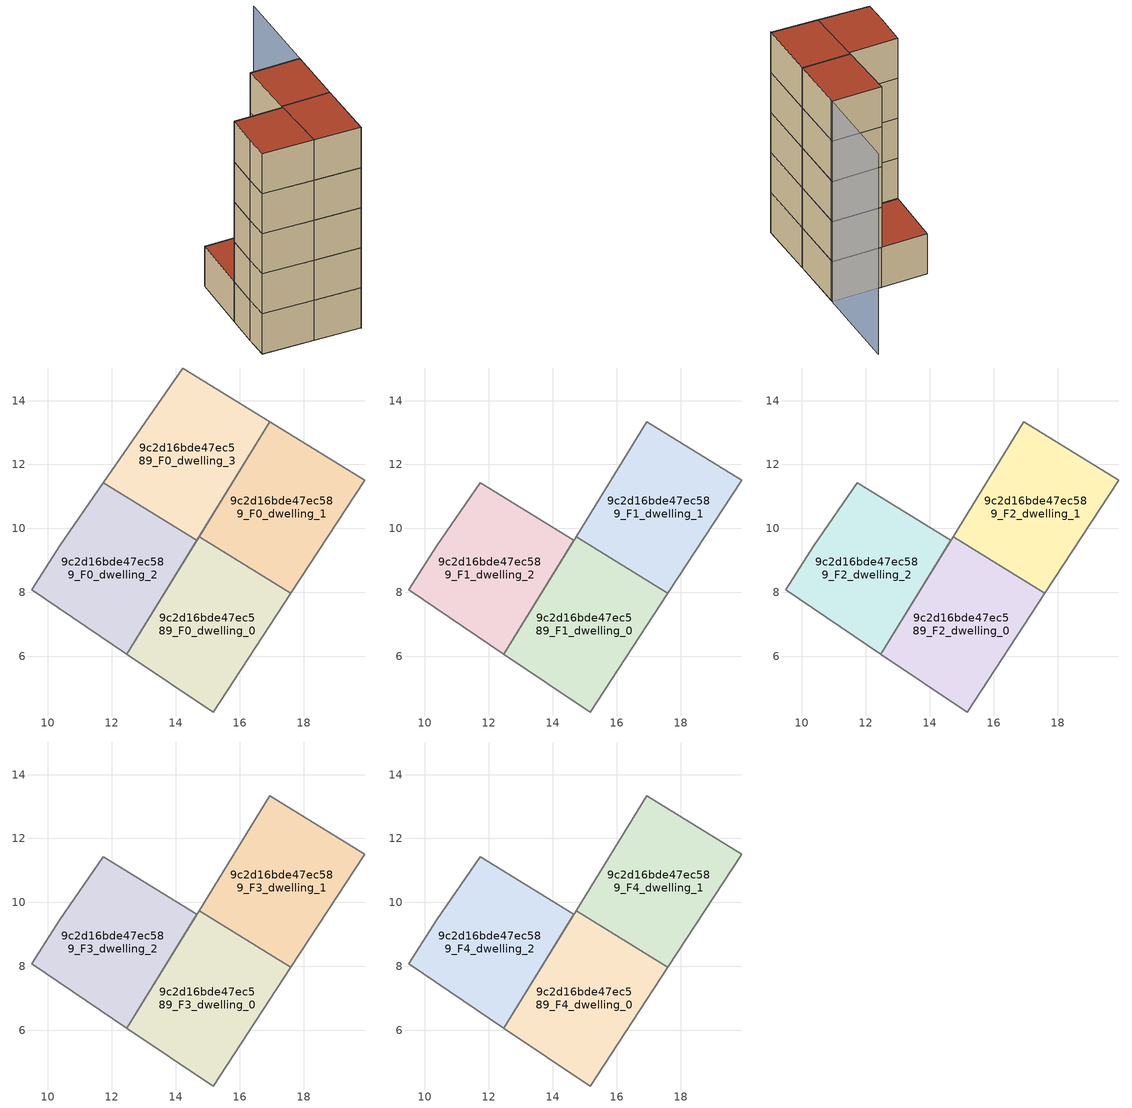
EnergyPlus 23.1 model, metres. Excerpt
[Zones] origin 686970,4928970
9c2d16bde47ec589_F0_dwelling_0
 floor ground (EU_floor_Construction): 15.17,4.25 17.6,7.97 14.73,9.74 12.47,6.07 z0
 wall to 9c2d16bde47ec589_F0_dwelling_1 (EU_wall_Construction): 14.73,9.74 17.6,7.97 z0:3
 wall adiabatic (EU_wall_Construction): 17.6,7.97 15.17,4.25 12.47,6.07 14.73,9.74 z0:3
9c2d16bde47ec589_F0_dwelling_1
 floor ground (EU_floor_Construction): 17.6,7.97 19.92,11.5 16.95,13.34 14.73,9.74 z0
 wall adiabatic (EU_wall_Construction): 14.73,9.74 16.95,13.34 19.92,11.5 17.6,7.97 z0:3
9c2d16bde47ec589_F0_dwelling_2
 floor ground (EU_floor_Construction): 12.47,6.07 14.66,9.62 11.73,11.43 10.37,9.46 9.49,8.07 z0
 wall adiabatic (EU_wall_Construction): 14.66,9.62 12.47,6.07 9.49,8.07 10.37,9.46 11.73,11.43 z0:3
 wall to 9c2d16bde47ec589_F0_dwelling_3 (EU_wall_Construction): 11.73,11.43 14.66,9.62 z0:3
9c2d16bde47ec589_F0_dwelling_3
 floor ground (EU_floor_Construction): 14.66,9.62 16.95,13.34 14.22,15.02 11.73,11.43 z0
 wall adiabatic (EU_wall_Construction): 11.73,11.43 14.22,15.02 16.95,13.34 14.66,9.62 z0:3
 roof outside (EU_roof_Construction): 16.95,13.34 14.66,9.62 11.73,11.43 14.22,15.02 z3
9c2d16bde47ec589_F1_dwelling_0
 floor to 9c2d16bde47ec589_F0_dwelling_0 (EU_floor_Construction): 15.17,4.25 17.6,7.97 14.73,9.74 12.47,6.07 z3
 wall to 9c2d16bde47ec589_F1_dwelling_1 (EU_wall_Construction): 14.73,9.74 17.6,7.97 z3:6
 wall adiabatic (EU_wall_Construction): 17.6,7.97 15.17,4.25 12.47,6.07 14.73,9.74 z3:6
9c2d16bde47ec589_F1_dwelling_1
 floor to 9c2d16bde47ec589_F0_dwelling_1 (EU_floor_Construction): 17.6,7.97 19.92,11.5 16.95,13.34 14.73,9.74 z3
 wall adiabatic (EU_wall_Construction): 14.73,9.74 16.95,13.34 19.92,11.5 17.6,7.97 z3:6
9c2d16bde47ec589_F1_dwelling_2
 floor to 9c2d16bde47ec589_F0_dwelling_2 (EU_floor_Construction): 12.47,6.07 14.66,9.62 11.73,11.43 10.37,9.46 9.49,8.07 z3
 wall adiabatic (EU_wall_Construction): 10.37,9.46 11.73,11.43 14.66,9.62 12.47,6.07 9.49,8.07 10.37,9.46 z3:6
9c2d16bde47ec589_F2_dwelling_0
 floor to 9c2d16bde47ec589_F1_dwelling_0 (EU_floor_Construction): 15.17,4.25 17.6,7.97 14.73,9.74 12.47,6.07 z6
 wall to 9c2d16bde47ec589_F2_dwelling_1 (EU_wall_Construction): 14.73,9.74 17.6,7.97 z6:9
 wall adiabatic (EU_wall_Construction): 17.6,7.97 15.17,4.25 12.47,6.07 14.73,9.74 z6:9
9c2d16bde47ec589_F2_dwelling_1
 floor to 9c2d16bde47ec589_F1_dwelling_1 (EU_floor_Construction): 17.6,7.97 19.92,11.5 16.95,13.34 14.73,9.74 z6
 wall adiabatic (EU_wall_Construction): 14.73,9.74 16.95,13.34 19.92,11.5 17.6,7.97 z6:9
9c2d16bde47ec589_F2_dwelling_2
 floor to 9c2d16bde47ec589_F1_dwelling_2 (EU_floor_Construction): 12.47,6.07 14.66,9.62 11.73,11.43 10.37,9.46 9.49,8.07 z6
 wall adiabatic (EU_wall_Construction): 10.37,9.46 11.73,11.43 14.66,9.62 12.47,6.07 9.49,8.07 10.37,9.46 z6:9
9c2d16bde47ec589_F3_dwelling_0
 floor to 9c2d16bde47ec589_F2_dwelling_0 (EU_floor_Construction): 15.17,4.25 17.6,7.97 14.73,9.74 12.47,6.07 z9
 wall to 9c2d16bde47ec589_F3_dwelling_1 (EU_wall_Construction): 14.73,9.74 17.6,7.97 z9:12
 wall adiabatic (EU_wall_Construction): 17.6,7.97 15.17,4.25 12.47,6.07 14.73,9.74 z9:12
9c2d16bde47ec589_F3_dwelling_1
 floor to 9c2d16bde47ec589_F2_dwelling_1 (EU_floor_Construction): 17.6,7.97 19.92,11.5 16.95,13.34 14.73,9.74 z9
 wall adiabatic (EU_wall_Construction): 14.73,9.74 16.95,13.34 19.92,11.5 17.6,7.97 z9:12
9c2d16bde47ec589_F3_dwelling_2
 floor to 9c2d16bde47ec589_F2_dwelling_2 (EU_floor_Construction): 12.47,6.07 14.66,9.62 11.73,11.43 10.37,9.46 9.49,8.07 z9
 wall adiabatic (EU_wall_Construction): 10.37,9.46 11.73,11.43 14.66,9.62 12.47,6.07 9.49,8.07 10.37,9.46 z9:12
9c2d16bde47ec589_F4_dwelling_0
 floor to 9c2d16bde47ec589_F3_dwelling_0 (EU_floor_Construction): 15.17,4.25 17.6,7.97 14.73,9.74 12.47,6.07 z12
 wall to 9c2d16bde47ec589_F4_dwelling_1 (EU_wall_Construction): 14.73,9.74 17.6,7.97 z12:15
 wall adiabatic (EU_wall_Construction): 17.6,7.97 15.17,4.25 12.47,6.07 14.73,9.74 z12:15
 roof outside (EU_roof_Construction): 17.6,7.97 15.17,4.25 12.47,6.07 14.73,9.74 z15
9c2d16bde47ec589_F4_dwelling_1
 floor to 9c2d16bde47ec589_F3_dwelling_1 (EU_floor_Construction): 17.6,7.97 19.92,11.5 16.95,13.34 14.73,9.74 z12
 wall adiabatic (EU_wall_Construction): 14.73,9.74 16.95,13.34 19.92,11.5 17.6,7.97 z12:15
 roof outside (EU_roof_Construction): 19.92,11.5 17.6,7.97 14.73,9.74 16.95,13.34 z15
9c2d16bde47ec589_F4_dwelling_2
 floor to 9c2d16bde47ec589_F3_dwelling_2 (EU_floor_Construction): 12.47,6.07 14.66,9.62 11.73,11.43 10.37,9.46 9.49,8.07 z12
 wall adiabatic (EU_wall_Construction): 10.37,9.46 11.73,11.43 14.66,9.62 12.47,6.07 9.49,8.07 10.37,9.46 z12:15
 roof outside (EU_roof_Construction): 14.66,9.62 12.47,6.07 9.49,8.07 10.37,9.46 11.73,11.43 z15
shading: 15.09,4.2 23.54,16.97 z0:15
[Building]
EU S2 Campaign: North Axis=0; Terrain=City; Solar Distribution=FullExterior
[Site:Location]
Bologna: Latitude=44.5; Longitude=11.25; Time Zone=1; Elevation=37
[SizingPeriod:WeatherFileDays]
AnnualSizingPeriod: Begin Month=1; Begin Day of Month=1; End Month=12; End Day of Month=31; Day of Week for Start Day=Monday; Use Weather File Daylight Saving Period=No; Use Weather File Rain and Snow Indicators=No
[MATERIAL]
EU_InternalMass_Material: Roughness=MediumRough; Thickness=0.1; Conductivity=1; Density=1800; Specific Heat=900; Thermal Absorptance=0.9; Solar Absorptance=0.7; Visible Absorptance=0.7
[MATERIAL:NOMASS] Roughness=MediumRough; Thermal Absorptance=0.9; Solar Absorptance=0.7; Visible Absorptance=0.7
Name | Thermal Resistance
EU_wall_NoMass | 0.905828
EU_roof_NoMass | 0.37593
EU_floor_NoMass | 0.67114
[CONSTRUCTION]
EU_wall_Construction: EU_wall_NoMass
EU_roof_Construction: EU_roof_NoMass
EU_floor_Construction: EU_floor_NoMass
EU_InternalMass_Construction: EU_InternalMass_Material
[ZONE] Type=1; Multiplier=1; Ceiling Height=autocalculate; Floor Area=autocalculate; Part of Total Floor Area=Yes
Name | Volume
9c2d16bde47ec589_F0_dwelling_0; 9c2d16bde47ec589_F1_dwelling_0; 9c2d16bde47ec589_F2_dwelling_0; 9c2d16bde47ec589_F3_dwelling_0; 9c2d16bde47ec589_F4_dwelling_0 | 43.5425
9c2d16bde47ec589_F0_dwelling_1; 9c2d16bde47ec589_F1_dwelling_1; 9c2d16bde47ec589_F2_dwelling_1; 9c2d16bde47ec589_F3_dwelling_1; 9c2d16bde47ec589_F4_dwelling_1 | 43.5366
9c2d16bde47ec589_F0_dwelling_2; 9c2d16bde47ec589_F1_dwelling_2; 9c2d16bde47ec589_F2_dwelling_2; 9c2d16bde47ec589_F3_dwelling_2; 9c2d16bde47ec589_F4_dwelling_2 | 43.5374
9c2d16bde47ec589_F0_dwelling_3 | 43.5381
[INTERNALMASS] Construction=EU_InternalMass_Construction
Name | Zone or ZoneList | Surface Area
9c2d16bde47ec589_F0_dwelling_0_EU_InternalMass | 9c2d16bde47ec589_F0_dwelling_0 | 14.5143
9c2d16bde47ec589_F0_dwelling_1_EU_InternalMass | 9c2d16bde47ec589_F0_dwelling_1 | 14.5124
9c2d16bde47ec589_F0_dwelling_2_EU_InternalMass | 9c2d16bde47ec589_F0_dwelling_2 | 14.5123
9c2d16bde47ec589_F0_dwelling_3_EU_InternalMass | 9c2d16bde47ec589_F0_dwelling_3 | 14.5129
9c2d16bde47ec589_F1_dwelling_0_EU_InternalMass | 9c2d16bde47ec589_F1_dwelling_0 | 19.3511
9c2d16bde47ec589_F1_dwelling_1_EU_InternalMass | 9c2d16bde47ec589_F1_dwelling_1 | 19.3499
9c2d16bde47ec589_F1_dwelling_2_EU_InternalMass | 9c2d16bde47ec589_F1_dwelling_2 | 19.3475
9c2d16bde47ec589_F2_dwelling_0_EU_InternalMass | 9c2d16bde47ec589_F2_dwelling_0 | 19.3511
9c2d16bde47ec589_F2_dwelling_1_EU_InternalMass | 9c2d16bde47ec589_F2_dwelling_1 | 19.3499
9c2d16bde47ec589_F2_dwelling_2_EU_InternalMass | 9c2d16bde47ec589_F2_dwelling_2 | 19.3475
9c2d16bde47ec589_F3_dwelling_0_EU_InternalMass | 9c2d16bde47ec589_F3_dwelling_0 | 19.3511
9c2d16bde47ec589_F3_dwelling_1_EU_InternalMass | 9c2d16bde47ec589_F3_dwelling_1 | 19.3499
9c2d16bde47ec589_F3_dwelling_2_EU_InternalMass | 9c2d16bde47ec589_F3_dwelling_2 | 19.3475
9c2d16bde47ec589_F4_dwelling_0_EU_InternalMass | 9c2d16bde47ec589_F4_dwelling_0 | 19.3511
9c2d16bde47ec589_F4_dwelling_1_EU_InternalMass | 9c2d16bde47ec589_F4_dwelling_1 | 19.3499
9c2d16bde47ec589_F4_dwelling_2_EU_InternalMass | 9c2d16bde47ec589_F4_dwelling_2 | 19.3475
[OTHEREQUIPMENT] Fuel Type=Electricity; Design Level Calculation Method=Watts/Area; Power per Zone Floor Area=1; Fraction Latent=0; Fraction Radiant=0; Fraction Lost=0; Carbon Dioxide Generation Rate=0; EndUse Subcategory=EU_Step8_InternalGains
Name | Zone or ZoneList or Space or SpaceList | Schedule
EU_Step8_InternalGain_9c2d16bde47ec589_F0_dwelling_0_f000 | 9c2d16bde47ec589_F0_dwelling_0 | EU_Step8_GainSchedule_9c2d16bde47ec589_F0_dwelling_0_f000
EU_Step8_InternalGain_9c2d16bde47ec589_F0_dwelling_1_f000 | 9c2d16bde47ec589_F0_dwelling_1 | EU_Step8_GainSchedule_9c2d16bde47ec589_F0_dwelling_1_f000
EU_Step8_InternalGain_9c2d16bde47ec589_F0_dwelling_2_f000 | 9c2d16bde47ec589_F0_dwelling_2 | EU_Step8_GainSchedule_9c2d16bde47ec589_F0_dwelling_2_f000
EU_Step8_InternalGain_9c2d16bde47ec589_F0_dwelling_3_f000 | 9c2d16bde47ec589_F0_dwelling_3 | EU_Step8_GainSchedule_9c2d16bde47ec589_F0_dwelling_3_f000
EU_Step8_InternalGain_9c2d16bde47ec589_F1_dwelling_0_f000 | 9c2d16bde47ec589_F1_dwelling_0 | EU_Step8_GainSchedule_9c2d16bde47ec589_F1_dwelling_0_f000
EU_Step8_InternalGain_9c2d16bde47ec589_F1_dwelling_1_f000 | 9c2d16bde47ec589_F1_dwelling_1 | EU_Step8_GainSchedule_9c2d16bde47ec589_F1_dwelling_1_f000
EU_Step8_InternalGain_9c2d16bde47ec589_F1_dwelling_2_f000 | 9c2d16bde47ec589_F1_dwelling_2 | EU_Step8_GainSchedule_9c2d16bde47ec589_F1_dwelling_2_f000
EU_Step8_InternalGain_9c2d16bde47ec589_F2_dwelling_0_f000 | 9c2d16bde47ec589_F2_dwelling_0 | EU_Step8_GainSchedule_9c2d16bde47ec589_F2_dwelling_0_f000
EU_Step8_InternalGain_9c2d16bde47ec589_F2_dwelling_1_f000 | 9c2d16bde47ec589_F2_dwelling_1 | EU_Step8_GainSchedule_9c2d16bde47ec589_F2_dwelling_1_f000
EU_Step8_InternalGain_9c2d16bde47ec589_F2_dwelling_2_f000 | 9c2d16bde47ec589_F2_dwelling_2 | EU_Step8_GainSchedule_9c2d16bde47ec589_F2_dwelling_2_f000
EU_Step8_InternalGain_9c2d16bde47ec589_F3_dwelling_0_f000 | 9c2d16bde47ec589_F3_dwelling_0 | EU_Step8_GainSchedule_9c2d16bde47ec589_F3_dwelling_0_f000
EU_Step8_InternalGain_9c2d16bde47ec589_F3_dwelling_1_f000 | 9c2d16bde47ec589_F3_dwelling_1 | EU_Step8_GainSchedule_9c2d16bde47ec589_F3_dwelling_1_f000
EU_Step8_InternalGain_9c2d16bde47ec589_F3_dwelling_2_f000 | 9c2d16bde47ec589_F3_dwelling_2 | EU_Step8_GainSchedule_9c2d16bde47ec589_F3_dwelling_2_f000
EU_Step8_InternalGain_9c2d16bde47ec589_F4_dwelling_0_f000 | 9c2d16bde47ec589_F4_dwelling_0 | EU_Step8_GainSchedule_9c2d16bde47ec589_F4_dwelling_0_f000
EU_Step8_InternalGain_9c2d16bde47ec589_F4_dwelling_1_f000 | 9c2d16bde47ec589_F4_dwelling_1 | EU_Step8_GainSchedule_9c2d16bde47ec589_F4_dwelling_1_f000
EU_Step8_InternalGain_9c2d16bde47ec589_F4_dwelling_2_f000 | 9c2d16bde47ec589_F4_dwelling_2 | EU_Step8_GainSchedule_9c2d16bde47ec589_F4_dwelling_2_f000
[ZONEVENTILATION:DESIGNFLOWRATE] Schedule=EU_AlwaysOn; Design Flow Rate Calculation Method=AirChanges/Hour; Air Changes per Hour=0.73129; Ventilation Type=Natural; Fan Pressure Rise=0; Fan Total Efficiency=1; Constant Term Coefficient=1; Temperature Term Coefficient=0; Velocity Term Coefficient=0; Velocity Squared Term Coefficient=0; Minimum Indoor Temperature=-100; Maximum Indoor Temperature=100; Delta Temperature=-100; Minimum Outdoor Temperature=-100; Maximum Outdoor Temperature=100; Maximum Wind Speed=40
Name | Zone or ZoneList or Space or SpaceList
EU_ConstantAir_9c2d16bde47ec589_F0_dwelling_0 | 9c2d16bde47ec589_F0_dwelling_0
EU_ConstantAir_9c2d16bde47ec589_F0_dwelling_1 | 9c2d16bde47ec589_F0_dwelling_1
EU_ConstantAir_9c2d16bde47ec589_F0_dwelling_2 | 9c2d16bde47ec589_F0_dwelling_2
EU_ConstantAir_9c2d16bde47ec589_F0_dwelling_3 | 9c2d16bde47ec589_F0_dwelling_3
EU_ConstantAir_9c2d16bde47ec589_F1_dwelling_0 | 9c2d16bde47ec589_F1_dwelling_0
EU_ConstantAir_9c2d16bde47ec589_F1_dwelling_1 | 9c2d16bde47ec589_F1_dwelling_1
EU_ConstantAir_9c2d16bde47ec589_F1_dwelling_2 | 9c2d16bde47ec589_F1_dwelling_2
EU_ConstantAir_9c2d16bde47ec589_F2_dwelling_0 | 9c2d16bde47ec589_F2_dwelling_0
EU_ConstantAir_9c2d16bde47ec589_F2_dwelling_1 | 9c2d16bde47ec589_F2_dwelling_1
EU_ConstantAir_9c2d16bde47ec589_F2_dwelling_2 | 9c2d16bde47ec589_F2_dwelling_2
EU_ConstantAir_9c2d16bde47ec589_F3_dwelling_0 | 9c2d16bde47ec589_F3_dwelling_0
EU_ConstantAir_9c2d16bde47ec589_F3_dwelling_1 | 9c2d16bde47ec589_F3_dwelling_1
EU_ConstantAir_9c2d16bde47ec589_F3_dwelling_2 | 9c2d16bde47ec589_F3_dwelling_2
EU_ConstantAir_9c2d16bde47ec589_F4_dwelling_0 | 9c2d16bde47ec589_F4_dwelling_0
EU_ConstantAir_9c2d16bde47ec589_F4_dwelling_1 | 9c2d16bde47ec589_F4_dwelling_1
EU_ConstantAir_9c2d16bde47ec589_F4_dwelling_2 | 9c2d16bde47ec589_F4_dwelling_2
[HVACTEMPLATE:THERMOSTAT] Constant Heating Setpoint=20; Constant Cooling Setpoint=50
EU_HeatOnly_9c2d16bde47ec589_F0_dwelling_0; EU_HeatOnly_9c2d16bde47ec589_F0_dwelling_1; EU_HeatOnly_9c2d16bde47ec589_F0_dwelling_2; EU_HeatOnly_9c2d16bde47ec589_F0_dwelling_3; EU_HeatOnly_9c2d16bde47ec589_F1_dwelling_0; EU_HeatOnly_9c2d16bde47ec589_F1_dwelling_1; EU_HeatOnly_9c2d16bde47ec589_F1_dwelling_2; EU_HeatOnly_9c2d16bde47ec589_F2_dwelling_0; EU_HeatOnly_9c2d16bde47ec589_F2_dwelling_1; EU_HeatOnly_9c2d16bde47ec589_F2_dwelling_2; EU_HeatOnly_9c2d16bde47ec589_F3_dwelling_0; EU_HeatOnly_9c2d16bde47ec589_F3_dwelling_1; EU_HeatOnly_9c2d16bde47ec589_F3_dwelling_2; EU_HeatOnly_9c2d16bde47ec589_F4_dwelling_0; EU_HeatOnly_9c2d16bde47ec589_F4_dwelling_1; EU_HeatOnly_9c2d16bde47ec589_F4_dwelling_2
[HVACTEMPLATE:ZONE:IDEALLOADSAIRSYSTEM] System Availability Schedule=EU_AlwaysOn; Maximum Heating Supply Air Temperature=50; Minimum Cooling Supply Air Temperature=13; Maximum Heating Supply Air Humidity Ratio=0.0156; Minimum Cooling Supply Air Humidity Ratio=0.0077; Heating Limit=NoLimit; Cooling Limit=NoLimit; Heating Availability Schedule=EU_AlwaysOn; Cooling Availability Schedule=EU_CoolingOff; Dehumidification Control Type=ConstantSensibleHeatRatio; Cooling Sensible Heat Ratio=0.7; Dehumidification Setpoint=60; Humidification Control Type=None; Humidification Setpoint=30; Outdoor Air Method=None; Outdoor Air Flow Rate per Person=0.00944; Outdoor Air Flow Rate per Zone Floor Area=0; Outdoor Air Flow Rate per Zone=0; Demand Controlled Ventilation Type=None; Outdoor Air Economizer Type=NoEconomizer; Heat Recovery Type=None; Sensible Heat Recovery Effectiveness=0.7; Latent Heat Recovery Effectiveness=0.65
Name | Template Thermostat
9c2d16bde47ec589_F0_dwelling_0 | EU_HeatOnly_9c2d16bde47ec589_F0_dwelling_0
9c2d16bde47ec589_F0_dwelling_1 | EU_HeatOnly_9c2d16bde47ec589_F0_dwelling_1
9c2d16bde47ec589_F0_dwelling_2 | EU_HeatOnly_9c2d16bde47ec589_F0_dwelling_2
9c2d16bde47ec589_F0_dwelling_3 | EU_HeatOnly_9c2d16bde47ec589_F0_dwelling_3
9c2d16bde47ec589_F1_dwelling_0 | EU_HeatOnly_9c2d16bde47ec589_F1_dwelling_0
9c2d16bde47ec589_F1_dwelling_1 | EU_HeatOnly_9c2d16bde47ec589_F1_dwelling_1
9c2d16bde47ec589_F1_dwelling_2 | EU_HeatOnly_9c2d16bde47ec589_F1_dwelling_2
9c2d16bde47ec589_F2_dwelling_0 | EU_HeatOnly_9c2d16bde47ec589_F2_dwelling_0
9c2d16bde47ec589_F2_dwelling_1 | EU_HeatOnly_9c2d16bde47ec589_F2_dwelling_1
9c2d16bde47ec589_F2_dwelling_2 | EU_HeatOnly_9c2d16bde47ec589_F2_dwelling_2
9c2d16bde47ec589_F3_dwelling_0 | EU_HeatOnly_9c2d16bde47ec589_F3_dwelling_0
9c2d16bde47ec589_F3_dwelling_1 | EU_HeatOnly_9c2d16bde47ec589_F3_dwelling_1
9c2d16bde47ec589_F3_dwelling_2 | EU_HeatOnly_9c2d16bde47ec589_F3_dwelling_2
9c2d16bde47ec589_F4_dwelling_0 | EU_HeatOnly_9c2d16bde47ec589_F4_dwelling_0
9c2d16bde47ec589_F4_dwelling_1 | EU_HeatOnly_9c2d16bde47ec589_F4_dwelling_1
9c2d16bde47ec589_F4_dwelling_2 | EU_HeatOnly_9c2d16bde47ec589_F4_dwelling_2
[SIZING:ZONE] Zone Cooling Design Supply Air Temperature Input Method=SupplyAirTemperature; Zone Cooling Design Supply Air Temperature=13; Zone Heating Design Supply Air Temperature Input Method=SupplyAirTemperature; Zone Heating Design Supply Air Temperature=50; Zone Cooling Design Supply Air Humidity Ratio=0.008; Zone Heating Design Supply Air Humidity Ratio=0.008; Cooling Design Air Flow Method=DesignDay; Cooling Design Air Flow Rate=0; Cooling Minimum Air Flow per Zone Floor Area=0.000762; Cooling Minimum Air Flow=0; Cooling Minimum Air Flow Fraction=0.2; Heating Design Air Flow Method=DesignDay; Heating Design Air Flow Rate=0; Heating Maximum Air Flow per Zone Floor Area=0.002032; Heating Maximum Air Flow=0.141576; Heating Maximum Air Flow Fraction=0.3; Account for Dedicated Outdoor Air System=No; Dedicated Outdoor Air System Control Strategy=NeutralSupplyAir; Dedicated Outdoor Air Low Setpoint Temperature for Design=autosize; Dedicated Outdoor Air High Setpoint Temperature for Design=autosize; Zone Load Sizing Method=Sensible Load Only No Latent Load; Zone Latent Cooling Design Supply Air Humidity Ratio Input Method=HumidityRatioDifference; Zone Cooling Design Supply Air Humidity Ratio Difference=0.005; Zone Latent Heating Design Supply Air Humidity Ratio Input Method=HumidityRatioDifference; Zone Humidification Design Supply Air Humidity Ratio Difference=0.005
9c2d16bde47ec589_F0_dwelling_0; 9c2d16bde47ec589_F0_dwelling_1; 9c2d16bde47ec589_F0_dwelling_2; 9c2d16bde47ec589_F0_dwelling_3; 9c2d16bde47ec589_F1_dwelling_0; 9c2d16bde47ec589_F1_dwelling_1; 9c2d16bde47ec589_F1_dwelling_2; 9c2d16bde47ec589_F2_dwelling_0; 9c2d16bde47ec589_F2_dwelling_1; 9c2d16bde47ec589_F2_dwelling_2; 9c2d16bde47ec589_F3_dwelling_0; 9c2d16bde47ec589_F3_dwelling_1; 9c2d16bde47ec589_F3_dwelling_2; 9c2d16bde47ec589_F4_dwelling_0; 9c2d16bde47ec589_F4_dwelling_1; 9c2d16bde47ec589_F4_dwelling_2
[SCHEDULE:CONSTANT]
Name | Hourly Value
EU_AlwaysOn | 1
EU_CoolingOff | 0
[SCHEDULE:FILE] Column Number=1; Rows to Skip at Top=0; Number of Hours of Data=8760; Column Separator=Comma; Interpolate to Timestep=No; Minutes per Item=60; Adjust Schedule for Daylight Savings=Yes
Name | File
EU_Step8_GainSchedule_9c2d16bde47ec589_F0_dwelling_0_f000 | ../../schedules/9c2d16bde47ec589/9c2d16bde47ec589_F0_dwelling_0_f000_gain.csv
EU_Step8_GainSchedule_9c2d16bde47ec589_F0_dwelling_1_f000 | ../../schedules/9c2d16bde47ec589/9c2d16bde47ec589_F0_dwelling_1_f000_gain.csv
EU_Step8_GainSchedule_9c2d16bde47ec589_F0_dwelling_2_f000 | ../../schedules/9c2d16bde47ec589/9c2d16bde47ec589_F0_dwelling_2_f000_gain.csv
EU_Step8_GainSchedule_9c2d16bde47ec589_F0_dwelling_3_f000 | ../../schedules/9c2d16bde47ec589/9c2d16bde47ec589_F0_dwelling_3_f000_gain.csv
EU_Step8_GainSchedule_9c2d16bde47ec589_F1_dwelling_0_f000 | ../../schedules/9c2d16bde47ec589/9c2d16bde47ec589_F1_dwelling_0_f000_gain.csv
EU_Step8_GainSchedule_9c2d16bde47ec589_F1_dwelling_1_f000 | ../../schedules/9c2d16bde47ec589/9c2d16bde47ec589_F1_dwelling_1_f000_gain.csv
EU_Step8_GainSchedule_9c2d16bde47ec589_F1_dwelling_2_f000 | ../../schedules/9c2d16bde47ec589/9c2d16bde47ec589_F1_dwelling_2_f000_gain.csv
EU_Step8_GainSchedule_9c2d16bde47ec589_F2_dwelling_0_f000 | ../../schedules/9c2d16bde47ec589/9c2d16bde47ec589_F2_dwelling_0_f000_gain.csv
EU_Step8_GainSchedule_9c2d16bde47ec589_F2_dwelling_1_f000 | ../../schedules/9c2d16bde47ec589/9c2d16bde47ec589_F2_dwelling_1_f000_gain.csv
EU_Step8_GainSchedule_9c2d16bde47ec589_F2_dwelling_2_f000 | ../../schedules/9c2d16bde47ec589/9c2d16bde47ec589_F2_dwelling_2_f000_gain.csv
EU_Step8_GainSchedule_9c2d16bde47ec589_F3_dwelling_0_f000 | ../../schedules/9c2d16bde47ec589/9c2d16bde47ec589_F3_dwelling_0_f000_gain.csv
EU_Step8_GainSchedule_9c2d16bde47ec589_F3_dwelling_1_f000 | ../../schedules/9c2d16bde47ec589/9c2d16bde47ec589_F3_dwelling_1_f000_gain.csv
EU_Step8_GainSchedule_9c2d16bde47ec589_F3_dwelling_2_f000 | ../../schedules/9c2d16bde47ec589/9c2d16bde47ec589_F3_dwelling_2_f000_gain.csv
EU_Step8_GainSchedule_9c2d16bde47ec589_F4_dwelling_0_f000 | ../../schedules/9c2d16bde47ec589/9c2d16bde47ec589_F4_dwelling_0_f000_gain.csv
EU_Step8_GainSchedule_9c2d16bde47ec589_F4_dwelling_1_f000 | ../../schedules/9c2d16bde47ec589/9c2d16bde47ec589_F4_dwelling_1_f000_gain.csv
EU_Step8_GainSchedule_9c2d16bde47ec589_F4_dwelling_2_f000 | ../../schedules/9c2d16bde47ec589/9c2d16bde47ec589_F4_dwelling_2_f000_gain.csv
